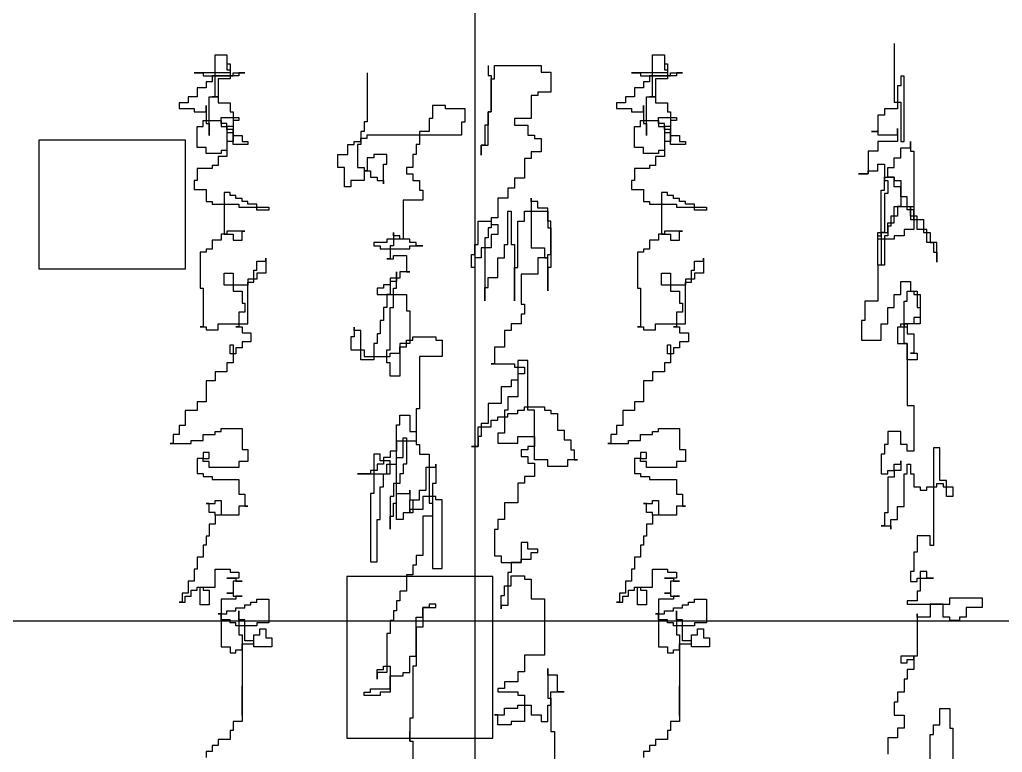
# Model space of a CAD drawing. Extents: x 225307 to 340959, y 27372 to 84205.
# Drawn here: x 327859 to 329179, y 74554 to 75539 of the extents above; entities that cross this region are included whole.
import ezdxf

# ---------------------------------------------------------------- set-up
doc = ezdxf.new("R2010")
doc.units = 0
doc.header["$MEASUREMENT"] = 0
doc.layers.get('0').update_dxf_attribs({"linetype": 'CONTINUOUS'})
doc.layers.add('3', color=7, linetype='CONTINUOUS')
doc.layers.add('PH', color=8, linetype='CONTINUOUS')

msp = doc.modelspace()

# ---------------------------------------------------------------- linework, layer by layer
at = {"color": 251}
for points in [[(329034.2, 75506.7), (329034.2, 75427.9), (329042.9, 75427.9), (329042.9, 75375.3), (329047.3, 75375.3), (329047.3, 75462.9), (329042.9, 75462.9), (329042.9, 75449.8), (329038.6, 75449.8), (329038.6, 75419.1), (329021, 75419.1), (329021, 75410.3), (329012.3, 75410.3), (329012.3, 75388.4), (329003.5, 75388.4), (329012.3, 75388.4), (329012.3, 75384.1), (329038.6, 75384.1), (329038.6, 75392.8), (329038.6, 75375.3), (329012.3, 75375.3), (329012.3, 75362.2), (328999.1, 75362.2), (328999.1, 75331.5), (328986, 75331.5), (328999.1, 75331.5), (328999.1, 75335.9), (329012.3, 75335.9), (329012.3, 75344.6), (329021, 75344.6), (329021, 75322.7), (329025.4, 75322.7), (329025.4, 75305.2), (329021, 75305.2), (329021, 75252.7), (329016.6, 75252.7), (329016.6, 75208.9), (329012.3, 75208.9), (329012.3, 75248.3), (329016.6, 75248.3), (329016.6, 75309.6), (329021, 75309.6), (329021, 75327.1), (329025.4, 75327.1), (329025.4, 75340.3), (329034.2, 75340.3), (329034.2, 75353.4), (329042.9, 75353.4), (329042.9, 75366.5), (329056.1, 75366.5), (329056.1, 75375.3), (329056.1, 75362.2), (329060.5, 75362.2), (329060.5, 75257), (329047.3, 75257), (329047.3, 75248.3), (329034.2, 75248.3), (329034.2, 75243.9), (329012.3, 75243.9), (329012.3, 75252.7), (329025.4, 75252.7), (329025.4, 75265.8), (329034.2, 75265.8), (329034.2, 75287.7), (329060.5, 75287.7), (329060.5, 75270.2), (329073.6, 75270.2), (329073.6, 75252.7), (329082.4, 75252.7), (329082.4, 75239.5), (329086.8, 75239.5), (329086.8, 75226.4), (329091.2, 75226.4), (329091.2, 75213.2), (329091.2, 75239.5), (329078, 75239.5), (329078, 75257), (329064.9, 75257), (329064.9, 75274.6), (329056.1, 75274.6), (329056.1, 75287.7), (329056.1, 75270.2), (329060.5, 75270.2), (329060.5, 75283.3), (329051.7, 75283.3), (329051.7, 75300.8), (329042.9, 75300.8), (329042.9, 75314), (329034.2, 75314), (329034.2, 75327.1), (329025.4, 75327.1), (329034.2, 75327.1), (329034.2, 75322.7), (329042.9, 75322.7), (329042.9, 75287.7), (329038.6, 75287.7), (329038.6, 75274.6), (329029.8, 75274.6), (329029.8, 75261.4), (329025.4, 75261.4), (329025.4, 75248.3), (329021, 75248.3), (329021, 75208.9), (329012.3, 75208.9), (329012.3, 75160.7), (328994.7, 75160.7), (328994.7, 75134.4), (328990.3, 75134.4), (328990.3, 75108.1), (329016.6, 75108.1), (329016.6, 75130), (329025.4, 75130), (329025.4, 75151.9), (329034.2, 75151.9), (329034.2, 75169.4), (329042.9, 75169.4), (329042.9, 75187), (329056.1, 75187), (329056.1, 75173.8), (329064.9, 75173.8), (329064.9, 75151.9), (329069.2, 75151.9), (329069.2, 75138.8), (329060.5, 75138.8), (329060.5, 75130), (329051.7, 75130), (329051.7, 75125.6), (329042.9, 75125.6), (329042.9, 75130), (329051.7, 75130), (329051.7, 75116.9), (329060.5, 75116.9), (329060.5, 75090.6), (329056.1, 75090.6), (329064.9, 75090.6), (329064.9, 75081.8), (329051.7, 75081.8), (329051.7, 75103.7), (329047.3, 75103.7), (329047.3, 75160.7), (329051.7, 75160.7), (329051.7, 75173.8), (329060.5, 75173.8), (329060.5, 75169.4), (329069.2, 75169.4), (329069.2, 75130), (329047.3, 75130), (329047.3, 75125.6), (329038.6, 75125.6), (329038.6, 75103.7), (329051.7, 75103.7), (329051.7, 75020.5), (329060.5, 75020.5), (329060.5, 74959.2), (329051.7, 74959.2), (329051.7, 74968), (329042.9, 74968), (329042.9, 74985.5), (329025.4, 74985.5), (329025.4, 74968), (329021, 74968), (329021, 74954.8), (329016.6, 74954.8), (329016.6, 74928.5), (329025.4, 74928.5), (329025.4, 74932.9), (329034.2, 74932.9), (329034.2, 74941.7), (329042.9, 74941.7), (329042.9, 74946.1), (329042.9, 74932.9), (329034.2, 74932.9), (329034.2, 74924.2), (329025.4, 74924.2), (329025.4, 74876), (329021, 74876), (329021, 74858.5), (329016.6, 74858.5), (329029.8, 74858.5), (329029.8, 74854.1), (329029.8, 74867.2), (329038.6, 74867.2), (329038.6, 74884.7), (329047.3, 74884.7), (329047.3, 74928.5), (329051.7, 74928.5), (329051.7, 74941.7), (329056.1, 74941.7), (329056.1, 74928.5), (329060.5, 74928.5), (329060.5, 74911), (329069.2, 74911), (329069.2, 74906.6), (329078, 74906.6), (329078, 74911), (329091.2, 74911), (329091.2, 74915.4), (329099.9, 74915.4), (329099.9, 74911), (329113.1, 74911), (329113.1, 74897.9), (329104.3, 74897.9), (329104.3, 74919.8), (329095.5, 74919.8), (329095.5, 74963.6), (329086.8, 74963.6), (329086.8, 74832.2), (329082.4, 74832.2), (329082.4, 74845.3), (329064.9, 74845.3), (329064.9, 74823.4), (329060.5, 74823.4), (329060.5, 74797.1), (329056.1, 74797.1), (329056.1, 74784), (329064.9, 74784), (329064.9, 74788.4), (329086.8, 74788.4), (329078, 74788.4), (329078, 74797.1), (329069.2, 74797.1), (329069.2, 74770.9), (329064.9, 74770.9), (329064.9, 74757.7), (329051.7, 74757.7), (329051.7, 74753.3), (329108.7, 74753.3), (329108.7, 74762.1), (329152.5, 74762.1), (329152.5, 74749), (329130.6, 74749), (329130.6, 74735.8), (329121.9, 74735.8), (329121.9, 74731.4), (329108.7, 74731.4), (329108.7, 74735.8), (329099.9, 74735.8), (329099.9, 74753.3), (329082.4, 74753.3), (329082.4, 74735.8), (329064.9, 74735.8), (329064.9, 74740.2), (329064.9, 74683.3), (329042.9, 74683.3), (329042.9, 74674.5), (329051.7, 74674.5), (329051.7, 74678.9), (329060.5, 74678.9), (329060.5, 74683.3), (329060.5, 74665.7), (329051.7, 74665.7), (329051.7, 74652.6), (329047.3, 74652.6), (329047.3, 74635.1), (329038.6, 74635.1), (329038.6, 74621.9), (329034.2, 74621.9), (329034.2, 74604.4), (329047.3, 74604.4), (329047.3, 74586.9), (329038.6, 74586.9), (329038.6, 74573.8), (329025.4, 74573.8), (329025.4, 74551.9)], [(328137.7, 75491.6), (328137.7, 75479.5), (328141.8, 75479.5), (328141.8, 75467.5), (328093.5, 75467.5), (328105.6, 75467.5), (328105.6, 75463.5), (328145.8, 75463.5), (328145.8, 75467.5), (328161.9, 75467.5), (328153.8, 75467.5), (328153.8, 75463.5), (328117.6, 75463.5), (328117.6, 75455.4), (328109.6, 75455.4), (328109.6, 75447.4), (328097.5, 75447.4), (328097.5, 75435.3), (328085.5, 75435.3), (328085.5, 75427.3), (328073.4, 75427.3), (328073.4, 75419.3), (328093.5, 75419.3), (328093.5, 75415.2), (328109.6, 75415.2), (328109.6, 75423.3), (328109.6, 75399.2), (328113.6, 75399.2), (328113.6, 75383.1), (328113.6, 75435.3), (328121.7, 75435.3), (328121.7, 75491.6), (328137.7, 75491.6), (328137.7, 75471.5), (328141.8, 75471.5), (328141.8, 75459.4), (328125.7, 75459.4), (328125.7, 75435.3), (328117.6, 75435.3), (328125.7, 75435.3), (328125.7, 75427.3), (328141.8, 75427.3), (328141.8, 75415.2), (328145.8, 75415.2), (328145.8, 75375.1), (328137.7, 75375.1), (328137.7, 75363), (328129.7, 75363), (328129.7, 75359), (328109.6, 75359), (328109.6, 75367), (328097.5, 75367), (328097.5, 75395.2), (328105.6, 75395.2), (328105.6, 75403.2), (328129.7, 75403.2), (328129.7, 75395.2), (328137.7, 75395.2), (328137.7, 75387.1), (328145.8, 75387.1), (328145.8, 75383.1), (328157.9, 75383.1), (328157.9, 75375.1), (328165.9, 75375.1), (328165.9, 75371.1), (328145.8, 75371.1), (328145.8, 75391.1), (328137.7, 75391.1), (328137.7, 75399.2), (328129.7, 75399.2), (328129.7, 75407.2), (328153.8, 75407.2), (328153.8, 75403.2), (328145.8, 75403.2), (328145.8, 75395.2), (328137.7, 75395.2), (328137.7, 75355), (328125.7, 75355), (328125.7, 75342.9), (328117.6, 75342.9), (328117.6, 75338.9), (328097.5, 75338.9), (328097.5, 75322.8), (328093.5, 75322.8), (328093.5, 75310.8), (328109.6, 75310.8), (328109.6, 75294.7), (328117.6, 75294.7), (328117.6, 75290.7), (328153.8, 75290.7), (328153.8, 75286.7), (328194, 75286.7), (328194, 75282.7), (328178, 75282.7), (328178, 75290.7), (328165.9, 75290.7), (328165.9, 75294.7), (328157.9, 75294.7), (328157.9, 75298.7), (328149.8, 75298.7), (328149.8, 75302.7), (328141.8, 75302.7), (328141.8, 75306.8), (328133.7, 75306.8), (328133.7, 75250.5), (328145.8, 75250.5), (328145.8, 75242.5), (328157.9, 75242.5), (328157.9, 75254.5), (328161.9, 75254.5), (328137.7, 75254.5), (328137.7, 75250.5), (328129.7, 75250.5), (328129.7, 75242.5), (328117.6, 75242.5), (328117.6, 75230.4), (328109.6, 75230.4), (328109.6, 75226.4), (328101.6, 75226.4), (328101.6, 75178.2), (328105.6, 75178.2), (328105.6, 75126), (328101.6, 75126), (328109.6, 75126), (328109.6, 75121.9), (328125.7, 75121.9), (328125.7, 75130), (328165.9, 75130), (328165.9, 75186.2), (328173.9, 75186.2), (328173.9, 75202.3), (328178, 75202.3), (328178, 75214.4), (328190, 75214.4), (328190, 75218.4), (328190, 75198.3), (328178, 75198.3), (328178, 75190.2), (328165.9, 75190.2), (328165.9, 75182.2), (328133.7, 75182.2), (328133.7, 75198.3), (328145.8, 75198.3), (328145.8, 75174.2), (328157.9, 75174.2), (328157.9, 75158.1), (328161.9, 75158.1), (328161.9, 75146), (328153.8, 75146), (328153.8, 75126), (328149.8, 75126), (328157.9, 75126), (328157.9, 75117.9), (328169.9, 75117.9), (328169.9, 75105.9), (328157.9, 75105.9), (328157.9, 75097.8), (328149.8, 75097.8), (328149.8, 75089.8), (328141.8, 75089.8), (328141.8, 75101.8), (328145.8, 75101.8), (328145.8, 75077.7), (328137.7, 75077.7), (328137.7, 75065.7), (328121.7, 75065.7), (328121.7, 75053.6), (328109.6, 75053.6), (328109.6, 75025.5), (328097.5, 75025.5), (328097.5, 75013.5), (328081.4, 75013.5), (328081.4, 74993.4), (328073.4, 74993.4), (328073.4, 74981.3), (328065.4, 74981.3), (328065.4, 74969.3), (328061.3, 74969.3), (328089.5, 74969.3), (328089.5, 74973.3), (328105.6, 74973.3), (328105.6, 74981.3), (328121.7, 74981.3), (328121.7, 74985.3), (328129.7, 74985.3), (328129.7, 74989.3), (328157.9, 74989.3), (328157.9, 74961.2), (328165.9, 74961.2), (328165.9, 74945.1), (328153.8, 74945.1), (328153.8, 74937.1), (328113.6, 74937.1), (328113.6, 74945.1), (328105.6, 74945.1), (328105.6, 74949.2), (328113.6, 74949.2), (328113.6, 74957.2), (328105.6, 74957.2), (328105.6, 74949.2), (328097.5, 74949.2), (328097.5, 74929.1), (328105.6, 74929.1), (328105.6, 74925.1), (328117.6, 74925.1), (328117.6, 74921), (328153.8, 74921), (328153.8, 74901), (328161.9, 74901), (328161.9, 74884.9), (328165.9, 74884.9), (328153.8, 74884.9), (328153.8, 74872.8), (328121.7, 74872.8), (328121.7, 74876.8), (328113.6, 74876.8), (328113.6, 74888.9), (328109.6, 74888.9), (328121.7, 74888.9), (328121.7, 74892.9), (328129.7, 74892.9), (328129.7, 74872.8), (328121.7, 74872.8), (328121.7, 74860.8), (328113.6, 74860.8), (328113.6, 74844.7), (328109.6, 74844.7), (328109.6, 74832.6), (328105.6, 74832.6), (328105.6, 74816.6), (328097.5, 74816.6), (328097.5, 74800.5), (328093.5, 74800.5), (328093.5, 74784.4), (328085.5, 74784.4), (328085.5, 74768.4), (328077.4, 74768.4), (328077.4, 74756.3), (328073.4, 74756.3), (328081.4, 74756.3), (328081.4, 74764.3), (328089.5, 74764.3), (328089.5, 74772.4), (328097.5, 74772.4), (328097.5, 74776.4), (328105.6, 74776.4), (328105.6, 74772.4), (328113.6, 74772.4), (328113.6, 74752.3), (328101.6, 74752.3), (328101.6, 74776.4), (328121.7, 74776.4), (328121.7, 74800.5), (328141.8, 74800.5), (328141.8, 74796.5), (328153.8, 74796.5), (328153.8, 74788.4), (328137.7, 74788.4), (328149.8, 74788.4), (328149.8, 74784.4), (328157.9, 74784.4), (328145.8, 74784.4), (328145.8, 74768.4), (328137.7, 74768.4), (328145.8, 74768.4), (328145.8, 74764.3), (328157.9, 74764.3), (328149.8, 74764.3), (328149.8, 74760.3), (328129.7, 74760.3), (328129.7, 74740.2), (328125.7, 74740.2), (328137.7, 74740.2), (328137.7, 74744.3), (328149.8, 74744.3), (328149.8, 74748.3), (328161.9, 74748.3), (328161.9, 74752.3), (328169.9, 74752.3), (328169.9, 74756.3), (328178, 74756.3), (328178, 74760.3), (328194, 74760.3), (328194, 74728.2), (328178, 74728.2), (328178, 74724.2), (328149.8, 74724.2), (328149.8, 74728.2), (328141.8, 74728.2), (328141.8, 74732.2), (328129.7, 74732.2), (328129.7, 74740.2), (328129.7, 74696), (328141.8, 74696), (328141.8, 74688), (328149.8, 74688), (328149.8, 74692), (328157.9, 74692), (328157.9, 74700.1), (328173.9, 74700.1), (328173.9, 74712.1), (328182, 74712.1), (328182, 74720.1), (328190, 74720.1), (328190, 74708.1), (328198.1, 74708.1), (328198.1, 74696), (328173.9, 74696), (328173.9, 74704.1), (328161.9, 74704.1), (328161.9, 74732.2), (328153.8, 74732.2), (328153.8, 74744.3), (328153.8, 74712.1), (328157.9, 74712.1), (328157.9, 74603.6), (328157.9, 74643.8), (328157.9, 74595.6), (328145.8, 74595.6), (328145.8, 74583.5), (328141.8, 74583.5), (328141.8, 74571.5), (328125.7, 74571.5), (328125.7, 74563.4), (328117.6, 74563.4), (328117.6, 74555.4), (328109.6, 74555.4), (328109.6, 74547.4)], [(328725.6, 75491.6), (328725.6, 75479.5), (328729.6, 75479.5), (328729.6, 75467.5), (328681.3, 75467.5), (328693.4, 75467.5), (328693.4, 75463.5), (328733.6, 75463.5), (328733.6, 75467.5), (328749.7, 75467.5), (328741.6, 75467.5), (328741.6, 75463.5), (328705.5, 75463.5), (328705.5, 75455.4), (328697.4, 75455.4), (328697.4, 75447.4), (328685.4, 75447.4), (328685.4, 75435.3), (328673.3, 75435.3), (328673.3, 75427.3), (328661.2, 75427.3), (328661.2, 75419.3), (328681.3, 75419.3), (328681.3, 75415.2), (328697.4, 75415.2), (328697.4, 75423.3), (328697.4, 75399.2), (328701.4, 75399.2), (328701.4, 75383.1), (328701.4, 75435.3), (328709.5, 75435.3), (328709.5, 75491.6), (328725.6, 75491.6), (328725.6, 75471.5), (328729.6, 75471.5), (328729.6, 75459.4), (328713.5, 75459.4), (328713.5, 75435.3), (328705.5, 75435.3), (328713.5, 75435.3), (328713.5, 75427.3), (328729.6, 75427.3), (328729.6, 75415.2), (328733.6, 75415.2), (328733.6, 75375.1), (328725.6, 75375.1), (328725.6, 75363), (328717.5, 75363), (328717.5, 75359), (328697.4, 75359), (328697.4, 75367), (328685.4, 75367), (328685.4, 75395.2), (328693.4, 75395.2), (328693.4, 75403.2), (328717.5, 75403.2), (328717.5, 75395.2), (328725.6, 75395.2), (328725.6, 75387.1), (328733.6, 75387.1), (328733.6, 75383.1), (328745.7, 75383.1), (328745.7, 75375.1), (328753.7, 75375.1), (328753.7, 75371.1), (328733.6, 75371.1), (328733.6, 75391.1), (328725.6, 75391.1), (328725.6, 75399.2), (328717.5, 75399.2), (328717.5, 75407.2), (328741.6, 75407.2), (328741.6, 75403.2), (328733.6, 75403.2), (328733.6, 75395.2), (328725.6, 75395.2), (328725.6, 75355), (328713.5, 75355), (328713.5, 75342.9), (328705.5, 75342.9), (328705.5, 75338.9), (328685.4, 75338.9), (328685.4, 75322.8), (328681.3, 75322.8), (328681.3, 75310.8), (328697.4, 75310.8), (328697.4, 75294.7), (328705.5, 75294.7), (328705.5, 75290.7), (328741.6, 75290.7), (328741.6, 75286.7), (328781.9, 75286.7), (328781.9, 75282.7), (328765.8, 75282.7), (328765.8, 75290.7), (328753.7, 75290.7), (328753.7, 75294.7), (328745.7, 75294.7), (328745.7, 75298.7), (328737.6, 75298.7), (328737.6, 75302.7), (328729.6, 75302.7), (328729.6, 75306.8), (328721.5, 75306.8), (328721.5, 75250.5), (328733.6, 75250.5), (328733.6, 75242.5), (328745.7, 75242.5), (328745.7, 75254.5), (328749.7, 75254.5), (328725.6, 75254.5), (328725.6, 75250.5), (328717.5, 75250.5), (328717.5, 75242.5), (328705.5, 75242.5), (328705.5, 75230.4), (328697.4, 75230.4), (328697.4, 75226.4), (328689.4, 75226.4), (328689.4, 75178.2), (328693.4, 75178.2), (328693.4, 75126), (328689.4, 75126), (328697.4, 75126), (328697.4, 75121.9), (328713.5, 75121.9), (328713.5, 75130), (328753.7, 75130), (328753.7, 75186.2), (328761.8, 75186.2), (328761.8, 75202.3), (328765.8, 75202.3), (328765.8, 75214.4), (328777.8, 75214.4), (328777.8, 75218.4), (328777.8, 75198.3), (328765.8, 75198.3), (328765.8, 75190.2), (328753.7, 75190.2), (328753.7, 75182.2), (328721.5, 75182.2), (328721.5, 75198.3), (328733.6, 75198.3), (328733.6, 75174.2), (328745.7, 75174.2), (328745.7, 75158.1), (328749.7, 75158.1), (328749.7, 75146), (328741.6, 75146), (328741.6, 75126), (328737.6, 75126), (328745.7, 75126), (328745.7, 75117.9), (328757.7, 75117.9), (328757.7, 75105.9), (328745.7, 75105.9), (328745.7, 75097.8), (328737.6, 75097.8), (328737.6, 75089.8), (328729.6, 75089.8), (328729.6, 75101.8), (328733.6, 75101.8), (328733.6, 75077.7), (328725.6, 75077.7), (328725.6, 75065.7), (328709.5, 75065.7), (328709.5, 75053.6), (328697.4, 75053.6), (328697.4, 75025.5), (328685.4, 75025.5), (328685.4, 75013.5), (328669.3, 75013.5), (328669.3, 74993.4), (328661.2, 74993.4), (328661.2, 74981.3), (328653.2, 74981.3), (328653.2, 74969.3), (328649.2, 74969.3), (328677.3, 74969.3), (328677.3, 74973.3), (328693.4, 74973.3), (328693.4, 74981.3), (328709.5, 74981.3), (328709.5, 74985.3), (328717.5, 74985.3), (328717.5, 74989.3), (328745.7, 74989.3), (328745.7, 74961.2), (328753.7, 74961.2), (328753.7, 74945.1), (328741.6, 74945.1), (328741.6, 74937.1), (328701.4, 74937.1), (328701.4, 74945.1), (328693.4, 74945.1), (328693.4, 74949.2), (328701.4, 74949.2), (328701.4, 74957.2), (328693.4, 74957.2), (328693.4, 74949.2), (328685.4, 74949.2), (328685.4, 74929.1), (328693.4, 74929.1), (328693.4, 74925.1), (328705.5, 74925.1), (328705.5, 74921), (328741.6, 74921), (328741.6, 74901), (328749.7, 74901), (328749.7, 74884.9), (328753.7, 74884.9), (328741.6, 74884.9), (328741.6, 74872.8), (328709.5, 74872.8), (328709.5, 74876.8), (328701.4, 74876.8), (328701.4, 74888.9), (328697.4, 74888.9), (328709.5, 74888.9), (328709.5, 74892.9), (328717.5, 74892.9), (328717.5, 74872.8), (328709.5, 74872.8), (328709.5, 74860.8), (328701.4, 74860.8), (328701.4, 74844.7), (328697.4, 74844.7), (328697.4, 74832.6), (328693.4, 74832.6), (328693.4, 74816.6), (328685.4, 74816.6), (328685.4, 74800.5), (328681.3, 74800.5), (328681.3, 74784.4), (328673.3, 74784.4), (328673.3, 74768.4), (328665.2, 74768.4), (328665.2, 74756.3), (328661.2, 74756.3), (328669.3, 74756.3), (328669.3, 74764.3), (328677.3, 74764.3), (328677.3, 74772.4), (328685.4, 74772.4), (328685.4, 74776.4), (328693.4, 74776.4), (328693.4, 74772.4), (328701.4, 74772.4), (328701.4, 74752.3), (328689.4, 74752.3), (328689.4, 74776.4), (328709.5, 74776.4), (328709.5, 74800.5), (328729.6, 74800.5), (328729.6, 74796.5), (328741.6, 74796.5), (328741.6, 74788.4), (328725.6, 74788.4), (328737.6, 74788.4), (328737.6, 74784.4), (328745.7, 74784.4), (328733.6, 74784.4), (328733.6, 74768.4), (328725.6, 74768.4), (328733.6, 74768.4), (328733.6, 74764.3), (328745.7, 74764.3), (328737.6, 74764.3), (328737.6, 74760.3), (328717.5, 74760.3), (328717.5, 74740.2), (328713.5, 74740.2), (328725.6, 74740.2), (328725.6, 74744.3), (328737.6, 74744.3), (328737.6, 74748.3), (328749.7, 74748.3), (328749.7, 74752.3), (328757.7, 74752.3), (328757.7, 74756.3), (328765.8, 74756.3), (328765.8, 74760.3), (328781.9, 74760.3), (328781.9, 74728.2), (328765.8, 74728.2), (328765.8, 74724.2), (328737.6, 74724.2), (328737.6, 74728.2), (328729.6, 74728.2), (328729.6, 74732.2), (328717.5, 74732.2), (328717.5, 74740.2), (328717.5, 74696), (328729.6, 74696), (328729.6, 74688), (328737.6, 74688), (328737.6, 74692), (328745.7, 74692), (328745.7, 74700.1), (328761.8, 74700.1), (328761.8, 74712.1), (328769.8, 74712.1), (328769.8, 74720.1), (328777.8, 74720.1), (328777.8, 74708.1), (328785.9, 74708.1), (328785.9, 74696), (328761.8, 74696), (328761.8, 74704.1), (328749.7, 74704.1), (328749.7, 74732.2), (328741.6, 74732.2), (328741.6, 74744.3), (328741.6, 74712.1), (328745.7, 74712.1), (328745.7, 74603.6), (328745.7, 74643.8), (328745.7, 74595.6), (328733.6, 74595.6), (328733.6, 74583.5), (328729.6, 74583.5), (328729.6, 74571.5), (328713.5, 74571.5), (328713.5, 74563.4), (328705.5, 74563.4), (328705.5, 74555.4), (328697.4, 74555.4), (328697.4, 74547.4)], [(328326.2, 75467.3), (328326.2, 75401.6), (328321.8, 75401.6), (328321.8, 75388.4), (328317.4, 75388.4), (328317.4, 75370.9), (328313, 75370.9), (328313, 75340.3), (328321.8, 75340.3), (328321.8, 75335.9), (328330.6, 75335.9), (328330.6, 75327.1), (328339.3, 75327.1), (328339.3, 75322.7), (328348.1, 75322.7), (328348.1, 75318.4), (328348.1, 75344.6), (328352.5, 75344.6), (328352.5, 75357.8), (328335, 75357.8), (328335, 75353.4), (328326.2, 75353.4), (328326.2, 75335.9), (328321.8, 75335.9), (328321.8, 75322.7), (328304.3, 75322.7), (328304.3, 75314), (328295.5, 75314), (328295.5, 75340.3), (328286.7, 75340.3), (328286.7, 75357.8), (328299.9, 75357.8), (328299.9, 75370.9), (328308.7, 75370.9), (328308.7, 75375.3), (328317.4, 75375.3), (328317.4, 75379.7), (328326.2, 75379.7), (328326.2, 75384.1), (328453.3, 75384.1), (328453.3, 75401.6), (328457.7, 75401.6), (328457.7, 75419.1), (328431.4, 75419.1), (328431.4, 75423.5), (328413.9, 75423.5), (328413.9, 75406), (328409.5, 75406), (328409.5, 75388.4), (328396.3, 75388.4), (328396.3, 75370.9), (328392, 75370.9), (328392, 75357.8), (328387.6, 75357.8), (328387.6, 75340.3), (328378.8, 75340.3), (328378.8, 75331.5), (328387.6, 75331.5), (328387.6, 75322.7), (328396.3, 75322.7), (328396.3, 75309.6), (328400.7, 75309.6), (328400.7, 75296.5), (328374.4, 75296.5), (328374.4, 75243.9), (328352.5, 75243.9), (328352.5, 75239.5), (328335, 75239.5), (328335, 75235.1), (328343.7, 75235.1), (328343.7, 75230.8), (328383.2, 75230.8), (328383.2, 75235.1), (328400.7, 75235.1), (328392, 75235.1), (328392, 75239.5), (328383.2, 75239.5), (328383.2, 75243.9), (328370, 75243.9), (328370, 75248.3), (328361.3, 75248.3), (328361.3, 75252.7), (328361.3, 75235.1), (328356.9, 75235.1), (328356.9, 75217.6), (328352.5, 75217.6), (328361.3, 75217.6), (328361.3, 75222), (328378.8, 75222), (328378.8, 75200.1), (328383.2, 75200.1), (328370, 75200.1), (328370, 75191.3), (328356.9, 75191.3), (328356.9, 75182.6), (328348.1, 75182.6), (328348.1, 75178.2), (328339.3, 75178.2), (328339.3, 75169.4), (328378.8, 75169.4), (328378.8, 75147.5), (328383.2, 75147.5), (328383.2, 75103.7), (328370, 75103.7), (328370, 75059.9), (328356.9, 75059.9), (328356.9, 75077.5), (328352.5, 75077.5), (328352.5, 75095), (328356.9, 75095), (328356.9, 75151.9), (328361.3, 75151.9), (328361.3, 75178.2), (328365.6, 75178.2), (328365.6, 75200.1), (328365.6, 75187), (328356.9, 75187), (328356.9, 75169.4), (328352.5, 75169.4), (328352.5, 75151.9), (328348.1, 75151.9), (328348.1, 75134.4), (328343.7, 75134.4), (328343.7, 75116.9), (328339.3, 75116.9), (328339.3, 75103.7), (328335, 75103.7), (328335, 75081.8), (328317.4, 75081.8), (328317.4, 75121.3), (328308.7, 75121.3), (328308.7, 75125.6), (328308.7, 75112.5), (328304.3, 75112.5), (328304.3, 75095), (328321.8, 75095), (328321.8, 75086.2), (328356.9, 75086.2), (328356.9, 75090.6), (328370, 75090.6), (328370, 75099.4), (328378.8, 75099.4), (328378.8, 75108.1), (328387.6, 75108.1), (328387.6, 75112.5), (328418.3, 75112.5), (328418.3, 75108.1), (328427, 75108.1), (328427, 75086.2), (328396.3, 75086.2), (328396.3, 75016.1), (328392, 75016.1), (328392, 74972.3), (328365.6, 74972.3), (328365.6, 74959.2), (328356.9, 74959.2), (328356.9, 74950.4), (328348.1, 74950.4), (328348.1, 74941.7), (328339.3, 74941.7), (328339.3, 74932.9), (328330.6, 74932.9), (328330.6, 74928.5), (328313, 74928.5), (328356.9, 74928.5), (328356.9, 74946.1), (328343.7, 74946.1), (328343.7, 74954.8), (328335, 74954.8), (328335, 74902.3), (328330.6, 74902.3), (328330.6, 74810.3), (328339.3, 74810.3), (328339.3, 74867.2), (328343.7, 74867.2), (328343.7, 74911), (328348.1, 74911), (328348.1, 74928.5), (328352.5, 74928.5), (328352.5, 74941.7), (328365.6, 74941.7), (328365.6, 74950.4), (328374.4, 74950.4), (328374.4, 74976.7), (328378.8, 74976.7), (328378.8, 74941.7), (328374.4, 74941.7), (328374.4, 74928.5), (328370, 74928.5), (328370, 74915.4), (328361.3, 74915.4), (328361.3, 74897.9), (328356.9, 74897.9), (328356.9, 74854.1), (328356.9, 74871.6), (328361.3, 74871.6), (328361.3, 74889.1), (328365.6, 74889.1), (328365.6, 74902.3), (328383.2, 74902.3), (328383.2, 74906.6), (328383.2, 74893.5), (328387.6, 74893.5), (328387.6, 74876), (328374.4, 74876), (328374.4, 74867.2), (328365.6, 74867.2), (328365.6, 74994.2), (328370, 74994.2), (328370, 75007.4), (328383.2, 75007.4), (328383.2, 74985.5), (328392, 74985.5), (328392, 74968), (328396.3, 74968), (328396.3, 74954.8), (328409.5, 74954.8), (328409.5, 74889.1), (328413.9, 74889.1), (328413.9, 74801.5), (328427, 74801.5), (328427, 74893.5), (328418.3, 74893.5), (328418.3, 74897.9), (328400.7, 74897.9), (328400.7, 74880.4), (328383.2, 74880.4), (328383.2, 74876), (328383.2, 74893.5), (328396.3, 74893.5), (328396.3, 74906.6), (328405.1, 74906.6), (328405.1, 74937.3), (328418.3, 74937.3), (328418.3, 74941.7), (328418.3, 74915.4), (328413.9, 74915.4), (328413.9, 74871.6), (328400.7, 74871.6), (328400.7, 74819), (328392, 74819), (328392, 74805.9), (328387.6, 74805.9), (328387.6, 74792.8), (328378.8, 74792.8), (328378.8, 74770.9), (328370, 74770.9), (328370, 74757.7), (328365.6, 74757.7), (328365.6, 74744.6), (328361.3, 74744.6), (328361.3, 74731.4), (328356.9, 74731.4), (328356.9, 74713.9), (328352.5, 74713.9), (328352.5, 74661.4), (328339.3, 74661.4), (328339.3, 74652.6), (328339.3, 74665.7), (328348.1, 74665.7), (328348.1, 74670.1), (328356.9, 74670.1), (328356.9, 74635.1), (328343.7, 74635.1), (328343.7, 74630.7), (328321.8, 74630.7), (328321.8, 74635.1), (328330.6, 74635.1), (328330.6, 74639.5), (328356.9, 74639.5), (328356.9, 74657), (328374.4, 74657), (328374.4, 74661.4), (328383.2, 74661.4), (328383.2, 74683.3), (328392, 74683.3), (328392, 74735.8), (328400.7, 74735.8), (328400.7, 74749), (328418.3, 74749), (328418.3, 74753.3), (328409.5, 74753.3), (328409.5, 74749), (328400.7, 74749), (328400.7, 74722.7), (328392, 74722.7), (328392, 74670.1), (328387.6, 74670.1), (328387.6, 74600), (328383.2, 74600), (328383.2, 74569.4), (328383.2, 74582.5), (328383.2, 74569.4), (328387.6, 74569.4), (328387.6, 74525.6)], [(328488.4, 75477.1), (328488.4, 75463.8), (328492.8, 75463.8), (328492.8, 75414.8), (328488.4, 75414.8), (328488.4, 75397), (328483.9, 75397), (328483.9, 75370.3), (328479.4, 75370.3), (328479.4, 75356.9), (328479.4, 75370.3), (328488.4, 75370.3), (328488.4, 75414.8), (328492.8, 75414.8), (328492.8, 75459.3), (328497.3, 75459.3), (328497.3, 75477.1), (328559.6, 75477.1), (328559.6, 75468.2), (328573, 75468.2), (328573, 75441.5), (328555.2, 75441.5), (328555.2, 75437.1), (328546.3, 75437.1), (328546.3, 75405.9), (328524, 75405.9), (328524, 75397), (328541.8, 75397), (328541.8, 75383.7), (328550.7, 75383.7), (328550.7, 75379.2), (328559.6, 75379.2), (328559.6, 75361.4), (328546.3, 75361.4), (328546.3, 75352.5), (328537.4, 75352.5), (328537.4, 75325.8), (328524, 75325.8), (328524, 75312.4), (328515.1, 75312.4), (328515.1, 75299.1), (328501.7, 75299.1), (328501.7, 75272.4), (328492.8, 75272.4), (328492.8, 75259), (328488.4, 75259), (328488.4, 75245.6), (328483.9, 75245.6), (328483.9, 75232.3), (328479.4, 75232.3), (328479.4, 75218.9), (328470.5, 75218.9), (328470.5, 75205.6), (328466.1, 75205.6), (328466.1, 75223.4), (328470.5, 75223.4), (328470.5, 75236.7), (328475, 75236.7), (328475, 75267.9), (328492.8, 75267.9), (328492.8, 75263.5), (328501.7, 75263.5), (328501.7, 75250.1), (328492.8, 75250.1), (328492.8, 75232.3), (328483.9, 75232.3), (328483.9, 75161.1), (328483.9, 75178.9), (328488.4, 75178.9), (328488.4, 75192.2), (328501.7, 75192.2), (328501.7, 75218.9), (328510.6, 75218.9), (328510.6, 75236.7), (328515.1, 75236.7), (328515.1, 75281.3), (328519.5, 75281.3), (328519.5, 75236.7), (328524, 75236.7), (328524, 75161.1), (328524, 75205.6), (328528.5, 75205.6), (328528.5, 75267.9), (328537.4, 75267.9), (328537.4, 75281.3), (328568.6, 75281.3), (328568.6, 75259), (328573, 75259), (328573, 75205.6), (328568.6, 75205.6), (328568.6, 75174.4), (328568.6, 75223.4), (328573, 75223.4), (328573, 75267.9), (328568.6, 75267.9), (328568.6, 75285.7), (328555.2, 75285.7), (328555.2, 75294.6), (328546.3, 75294.6), (328546.3, 75299.1), (328546.3, 75232.3), (328564.1, 75232.3), (328564.1, 75218.9), (328568.6, 75218.9), (328555.2, 75218.9), (328555.2, 75196.7), (328532.9, 75196.7), (328532.9, 75156.6), (328537.4, 75156.6), (328537.4, 75143.3), (328532.9, 75143.3), (328532.9, 75129.9), (328519.5, 75129.9), (328519.5, 75121), (328510.6, 75121), (328510.6, 75098.7), (328497.3, 75098.7), (328497.3, 75076.5), (328492.8, 75076.5), (328524, 75076.5), (328524, 75072), (328537.4, 75072), (328537.4, 75063.1), (328528.5, 75063.1), (328528.5, 75054.2), (328519.5, 75054.2), (328519.5, 75045.3), (328506.2, 75045.3), (328506.2, 75023.1), (328488.4, 75023.1), (328488.4, 74996.3), (328479.4, 74996.3), (328479.4, 74978.5), (328475, 74978.5), (328475, 74965.2), (328466.1, 74965.2), (328475, 74965.2), (328475, 74991.9), (328492.8, 74991.9), (328492.8, 75000.8), (328501.7, 75000.8), (328501.7, 75005.3), (328515.1, 75005.3), (328515.1, 75009.7), (328528.5, 75009.7), (328528.5, 75014.2), (328537.4, 75014.2), (328537.4, 75018.6), (328564.1, 75018.6), (328564.1, 75014.2), (328573, 75014.2), (328573, 75009.7), (328581.9, 75009.7), (328581.9, 74987.4), (328590.8, 74987.4), (328590.8, 74974.1), (328599.7, 74974.1), (328599.7, 74960.7), (328604.2, 74960.7), (328604.2, 74947.4), (328608.7, 74947.4), (328595.3, 74947.4), (328595.3, 74938.5), (328568.6, 74938.5), (328568.6, 74947.4), (328550.7, 74947.4), (328550.7, 75014.2), (328541.8, 75014.2), (328541.8, 75080.9), (328528.5, 75080.9), (328528.5, 75032), (328515.1, 75032), (328515.1, 75014.2), (328510.6, 75014.2), (328510.6, 74983), (328501.7, 74983), (328501.7, 74969.6), (328528.5, 74969.6), (328528.5, 74978.5), (328550.7, 74978.5), (328550.7, 74965.2), (328541.8, 74965.2), (328541.8, 74960.7), (328532.9, 74960.7), (328532.9, 74951.8), (328541.8, 74951.8), (328541.8, 74942.9), (328550.7, 74942.9), (328550.7, 74925.1), (328537.4, 74925.1), (328537.4, 74916.2), (328528.5, 74916.2), (328528.5, 74889.5), (328510.6, 74889.5), (328510.6, 74867.2), (328501.7, 74867.2), (328501.7, 74853.9), (328497.3, 74853.9), (328497.3, 74818.3), (328506.2, 74818.3), (328506.2, 74809.4), (328532.9, 74809.4), (328532.9, 74813.8), (328546.3, 74813.8), (328546.3, 74822.7), (328555.2, 74822.7), (328555.2, 74827.2), (328541.8, 74827.2), (328541.8, 74836.1), (328532.9, 74836.1), (328532.9, 74809.4), (328519.5, 74809.4), (328519.5, 74796), (328515.1, 74796), (328515.1, 74751.5), (328506.2, 74751.5), (328506.2, 74747), (328506.2, 74764.9), (328510.6, 74764.9), (328510.6, 74778.2), (328519.5, 74778.2), (328519.5, 74791.6), (328537.4, 74791.6), (328537.4, 74787.1), (328546.3, 74787.1), (328546.3, 74760.4), (328564.1, 74760.4), (328564.1, 74684.7), (328537.4, 74684.7), (328537.4, 74662.5), (328528.5, 74662.5), (328528.5, 74649.1), (328510.6, 74649.1), (328510.6, 74640.2), (328501.7, 74640.2), (328501.7, 74635.8), (328528.5, 74635.8), (328528.5, 74631.3), (328537.4, 74631.3), (328537.4, 74595.7), (328519.5, 74595.7), (328519.5, 74591.2), (328501.7, 74591.2), (328501.7, 74604.6), (328497.3, 74604.6), (328510.6, 74604.6), (328510.6, 74613.5), (328528.5, 74613.5), (328528.5, 74617.9), (328546.3, 74617.9), (328546.3, 74604.6), (328559.6, 74604.6), (328559.6, 74595.7), (328568.6, 74595.7), (328568.6, 74617.9), (328573, 74617.9), (328573, 74635.8), (328590.8, 74635.8), (328581.9, 74635.8), (328581.9, 74658), (328568.6, 74658), (328568.6, 74666.9), (328568.6, 74626.9), (328573, 74626.9), (328573, 74582.3), (328577.5, 74582.3), (328577.5, 74506.7)], [(329082.4, 74516.8), (329082.4, 74578.1), (329086.8, 74578.1), (329086.8, 74591.3), (329095.5, 74591.3), (329095.5, 74613.2), (329108.7, 74613.2), (329108.7, 74586.9), (329113.1, 74586.9), (329113.1, 74451.1)]]:
    msp.add_lwpolyline(points, dxfattribs=at)
at = {"layer": '3', "color": 1}
for points in [[(328081.3, 75203.6), (327885.5, 75203.6), (327885.5, 75377.5), (328081.3, 75377.5)], [(328298.9, 74573.2), (328494.7, 74573.2), (328494.7, 74790.6), (328298.9, 74790.6)]]:
    msp.add_lwpolyline(points, close=True, dxfattribs=at)
at = {"layer": 'PH', "color": 8}
for p, q in [((328471, 73707.8, 5587.7), (328471, 75747.5, 5587.7)), ((330470.8, 74730.4, 5587.7), (312471, 74730.4, 5587.7))]:
    msp.add_line(p, q, dxfattribs=at)

doc.saveas('drawing.dxf')
